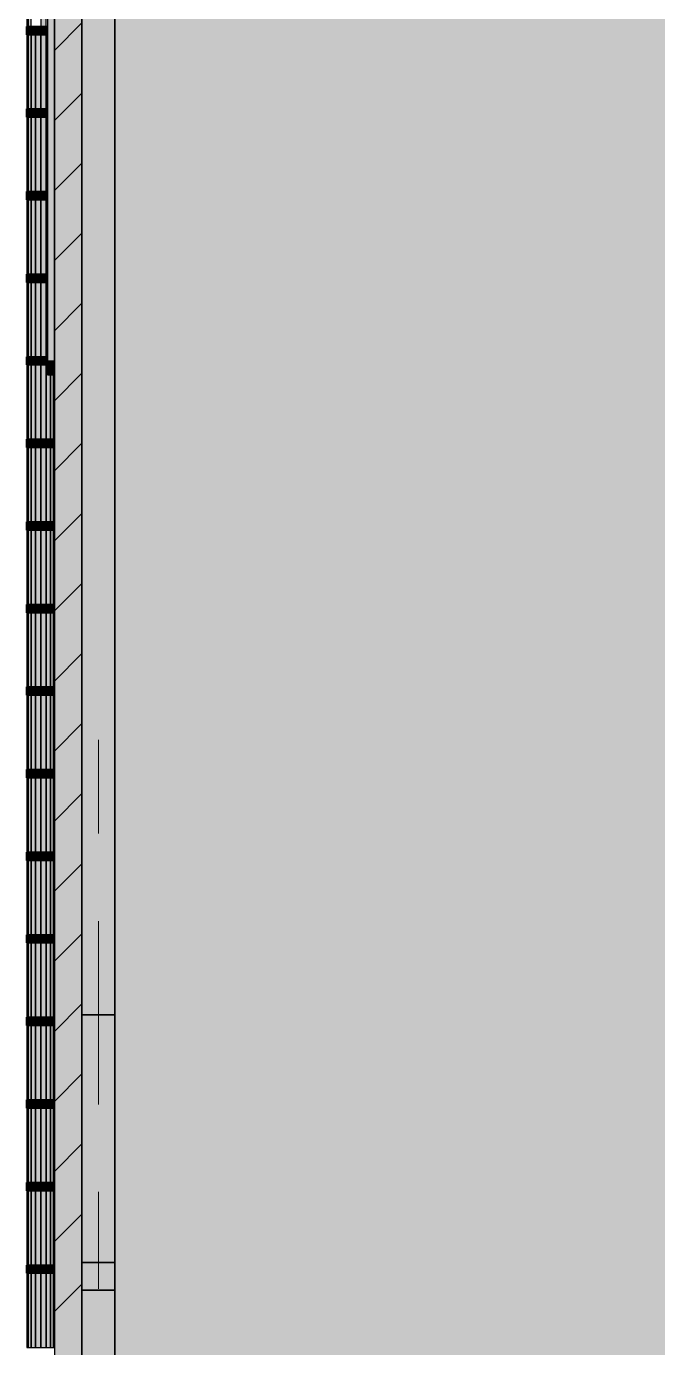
# Model space of a CAD drawing. Extents: x 0 to 424, y 0 to 297.
# Drawn here: x 119.86 to 142.8, y 155.6 to 203.6 of the extents above; entities that cross this region are included whole.
import ezdxf

# ---------------------------------------------------------------- set-up
doc = ezdxf.new("R2010")
doc.units = 0

msp = doc.modelspace()

# ---------------------------------------------------------------- hatches: boundary and pattern name
at = {"true_color": 0xffffff}
for points in [[(121.878, 216.683), (121.878, 207.69), (123.078, 207.69), (123.078, 127.689), (147.578, 127.689), (147.578, 207.69), (148.778, 207.69), (148.778, 205.69), (183.778, 205.69), (183.778, 207.69), (184.978, 207.69), (184.978, 127.689), (208.278, 127.689), (208.278, 157.689), (224.678, 157.689), (224.678, 233.347), (212.478, 235.941)], [(121.878, 127.69), (121.878, 216.683), (120.878, 216.47), (120.878, 127.69)], [(121.878, 207.69), (121.878, 167.69), (123.078, 167.69), (123.078, 207.69)], [(119.878, 203.604), (119.88, 203.604), (119.88, 206.165), (119.878, 206.165)], [(119.918, 203.604), (120.027, 203.604), (120.027, 206.165), (119.918, 206.165)], [(120.38, 203.604), (120.572, 203.604), (120.572, 206.165), (120.38, 206.165)], [(120.628, 191.44), (120.878, 191.44), (120.878, 204.94), (120.628, 204.94)], [(119.859, 203.604), (119.857, 203.604), (119.857, 203.304), (119.859, 203.304)], [(119.859, 203.304), (119.899, 203.304), (119.899, 203.604), (119.859, 203.604)], [(119.899, 203.304), (120.012, 203.304), (120.012, 203.604), (119.899, 203.604)], [(120.012, 203.304), (120.18, 203.304), (120.18, 203.604), (120.012, 203.604)], [(120.18, 203.304), (120.379, 203.304), (120.379, 203.604), (120.18, 203.604)], [(120.379, 203.304), (120.628, 203.304), (120.628, 203.604), (120.379, 203.604)], [(119.88, 203.304), (119.878, 203.304), (119.878, 200.604), (119.88, 200.604)], [(119.88, 200.604), (119.918, 200.604), (119.918, 203.304), (119.88, 203.304)], [(119.918, 203.304), (119.918, 200.604), (120.027, 200.604), (120.027, 203.304)], [(120.027, 203.304), (120.027, 200.604), (120.189, 200.604), (120.189, 203.304)], [(120.189, 203.304), (120.189, 200.604), (120.38, 200.604), (120.38, 203.304)], [(120.38, 203.304), (120.38, 200.604), (120.572, 200.604), (120.572, 203.304)], [(120.572, 200.604), (120.628, 200.604), (120.628, 203.304), (120.572, 203.304)], [(119.859, 200.604), (119.857, 200.604), (119.857, 200.304), (119.859, 200.304)], [(119.859, 200.304), (119.899, 200.304), (119.899, 200.604), (119.859, 200.604)], [(119.88, 200.304), (119.878, 200.304), (119.878, 197.604), (119.88, 197.604)], [(119.918, 200.304), (119.88, 200.304), (119.88, 197.604), (119.918, 197.604)], [(119.899, 200.304), (120.012, 200.304), (120.012, 200.604), (119.899, 200.604)], [(119.918, 197.604), (120.027, 197.604), (120.027, 200.304), (119.918, 200.304)], [(120.012, 200.304), (120.18, 200.304), (120.18, 200.604), (120.012, 200.604)], [(120.027, 197.604), (120.189, 197.604), (120.189, 200.304), (120.027, 200.304)], [(120.18, 200.304), (120.379, 200.304), (120.379, 200.604), (120.18, 200.604)], [(120.38, 200.304), (120.189, 200.304), (120.189, 197.604), (120.38, 197.604)], [(120.379, 200.304), (120.628, 200.304), (120.628, 200.604), (120.379, 200.604)], [(120.38, 197.604), (120.572, 197.604), (120.572, 200.304), (120.38, 200.304)], [(120.572, 200.304), (120.572, 197.604), (120.628, 197.604), (120.628, 200.304)], [(119.859, 197.604), (119.857, 197.604), (119.857, 197.304), (119.859, 197.304)], [(119.859, 197.304), (119.899, 197.304), (119.899, 197.604), (119.859, 197.604)], [(119.88, 197.304), (119.878, 197.304), (119.878, 194.604), (119.88, 194.604)], [(119.88, 194.604), (119.918, 194.604), (119.918, 197.304), (119.88, 197.304)], [(119.899, 197.304), (120.012, 197.304), (120.012, 197.604), (119.899, 197.604)], [(120.027, 197.304), (119.918, 197.304), (119.918, 194.604), (120.027, 194.604)], [(120.012, 197.304), (120.18, 197.304), (120.18, 197.604), (120.012, 197.604)], [(120.027, 197.304), (120.027, 194.604), (120.189, 194.604), (120.189, 197.304)], [(120.18, 197.304), (120.379, 197.304), (120.379, 197.604), (120.18, 197.604)], [(120.189, 197.304), (120.189, 194.604), (120.38, 194.604), (120.38, 197.304)], [(120.379, 197.304), (120.628, 197.304), (120.628, 197.604), (120.379, 197.604)], [(120.38, 197.304), (120.38, 194.604), (120.572, 194.604), (120.572, 197.304)], [(120.628, 197.304), (120.572, 197.304), (120.572, 194.604), (120.628, 194.604)], [(119.859, 194.604), (119.857, 194.604), (119.857, 194.304), (119.859, 194.304)], [(119.859, 194.304), (119.899, 194.304), (119.899, 194.604), (119.859, 194.604)], [(119.899, 194.304), (120.012, 194.304), (120.012, 194.604), (119.899, 194.604)], [(120.012, 194.304), (120.18, 194.304), (120.18, 194.604), (120.012, 194.604)], [(120.18, 194.304), (120.379, 194.304), (120.379, 194.604), (120.18, 194.604)], [(120.379, 194.304), (120.628, 194.304), (120.628, 194.604), (120.379, 194.604)], [(119.88, 194.304), (119.878, 194.304), (119.878, 191.604), (119.88, 191.604)], [(119.88, 191.604), (119.918, 191.604), (119.918, 194.304), (119.88, 194.304)], [(119.918, 191.604), (120.027, 191.604), (120.027, 194.304), (119.918, 194.304)], [(120.027, 191.604), (120.189, 191.604), (120.189, 194.304), (120.027, 194.304)], [(120.189, 191.604), (120.38, 191.604), (120.38, 194.304), (120.189, 194.304)], [(120.38, 191.604), (120.572, 191.604), (120.572, 194.304), (120.38, 194.304)], [(120.572, 191.604), (120.628, 191.604), (120.628, 194.304), (120.572, 194.304)], [(119.859, 191.604), (119.857, 191.604), (119.857, 191.304), (119.859, 191.304)], [(119.859, 191.304), (119.899, 191.304), (119.899, 191.604), (119.859, 191.604)], [(119.899, 191.304), (120.012, 191.304), (120.012, 191.604), (119.899, 191.604)], [(120.012, 191.304), (120.18, 191.304), (120.18, 191.604), (120.012, 191.604)], [(120.18, 191.304), (120.379, 191.304), (120.379, 191.604), (120.18, 191.604)], [(120.379, 191.604), (120.379, 191.304), (120.628, 191.304), (120.628, 191.44), (120.628, 191.604)], [(119.88, 191.304), (119.878, 191.304), (119.878, 188.604), (119.88, 188.604)], [(119.918, 191.304), (119.88, 191.304), (119.88, 188.604), (119.918, 188.604)], [(120.027, 191.304), (119.918, 191.304), (119.918, 188.604), (120.027, 188.604)], [(120.027, 188.604), (120.189, 188.604), (120.189, 191.304), (120.027, 191.304)], [(120.189, 188.604), (120.38, 188.604), (120.38, 191.304), (120.189, 191.304)], [(120.38, 191.304), (120.38, 188.604), (120.572, 188.604), (120.572, 191.304)], [(120.572, 188.604), (120.734, 188.604), (120.734, 190.94), (120.628, 190.94), (120.628, 191.304), (120.572, 191.304)], [(120.628, 190.94), (120.878, 190.94), (120.878, 191.44), (120.628, 191.44)], [(120.842, 190.94), (120.734, 190.94), (120.734, 188.604), (120.842, 188.604)], [(120.842, 188.604), (120.878, 188.604), (120.878, 190.94), (120.842, 190.94)], [(119.859, 188.604), (119.857, 188.604), (119.857, 188.304), (119.859, 188.304)], [(119.859, 188.304), (119.899, 188.304), (119.899, 188.604), (119.859, 188.604)], [(119.88, 188.304), (119.878, 188.304), (119.878, 185.604), (119.88, 185.604)], [(119.88, 188.304), (119.88, 185.604), (119.918, 185.604), (119.918, 188.304)], [(119.899, 188.304), (120.012, 188.304), (120.012, 188.604), (119.899, 188.604)], [(119.918, 185.604), (120.027, 185.604), (120.027, 188.304), (119.918, 188.304)], [(120.012, 188.304), (120.18, 188.304), (120.18, 188.604), (120.012, 188.604)], [(120.027, 185.604), (120.189, 185.604), (120.189, 188.304), (120.027, 188.304)], [(120.18, 188.304), (120.379, 188.304), (120.379, 188.604), (120.18, 188.604)], [(120.189, 188.304), (120.189, 185.604), (120.38, 185.604), (120.38, 188.304)], [(120.379, 188.304), (120.859, 188.304), (120.859, 188.604), (120.379, 188.604)], [(120.38, 188.304), (120.38, 185.604), (120.572, 185.604), (120.572, 188.304)], [(120.734, 188.304), (120.572, 188.304), (120.572, 185.604), (120.734, 185.604)], [(120.842, 188.304), (120.734, 188.304), (120.734, 185.604), (120.842, 185.604)], [(120.842, 185.604), (120.878, 185.604), (120.878, 188.304), (120.842, 188.304)], [(120.859, 188.304), (120.878, 188.304), (120.878, 188.604), (120.859, 188.604)], [(119.859, 185.604), (119.857, 185.604), (119.857, 185.304), (119.859, 185.304)], [(119.859, 185.304), (119.899, 185.304), (119.899, 185.604), (119.859, 185.604)], [(119.88, 185.304), (119.878, 185.304), (119.878, 182.604), (119.88, 182.604)], [(119.88, 182.604), (119.918, 182.604), (119.918, 185.304), (119.88, 185.304)], [(119.899, 185.304), (120.012, 185.304), (120.012, 185.604), (119.899, 185.604)], [(119.918, 182.604), (120.027, 182.604), (120.027, 185.304), (119.918, 185.304)], [(120.012, 185.304), (120.18, 185.304), (120.18, 185.604), (120.012, 185.604)], [(120.189, 185.304), (120.027, 185.304), (120.027, 182.604), (120.189, 182.604)], [(120.18, 185.304), (120.379, 185.304), (120.379, 185.604), (120.18, 185.604)], [(120.189, 182.604), (120.38, 182.604), (120.38, 185.304), (120.189, 185.304)], [(120.379, 185.304), (120.859, 185.304), (120.859, 185.604), (120.379, 185.604)], [(120.38, 182.604), (120.572, 182.604), (120.572, 185.304), (120.38, 185.304)], [(120.572, 185.304), (120.572, 182.604), (120.734, 182.604), (120.734, 185.304)], [(120.842, 185.304), (120.734, 185.304), (120.734, 182.604), (120.842, 182.604)], [(120.842, 182.604), (120.878, 182.604), (120.878, 185.304), (120.842, 185.304)], [(120.859, 185.304), (120.878, 185.304), (120.878, 185.604), (120.859, 185.604)], [(119.859, 182.604), (119.857, 182.604), (119.857, 182.304), (119.859, 182.304)], [(119.859, 182.304), (119.899, 182.304), (119.899, 182.604), (119.859, 182.604)], [(119.899, 182.304), (120.012, 182.304), (120.012, 182.604), (119.899, 182.604)], [(120.012, 182.304), (120.18, 182.304), (120.18, 182.604), (120.012, 182.604)], [(120.18, 182.304), (120.379, 182.304), (120.379, 182.604), (120.18, 182.604)], [(120.379, 182.304), (120.859, 182.304), (120.859, 182.604), (120.379, 182.604)], [(120.859, 182.304), (120.878, 182.304), (120.878, 182.604), (120.859, 182.604)], [(119.878, 182.304), (119.878, 179.604), (119.88, 179.604), (119.88, 182.304)], [(119.88, 182.304), (119.88, 179.604), (119.918, 179.604), (119.918, 182.304)], [(120.027, 182.304), (119.918, 182.304), (119.918, 179.604), (120.027, 179.604)], [(120.027, 182.304), (120.027, 179.604), (120.189, 179.604), (120.189, 182.304)], [(120.189, 179.604), (120.38, 179.604), (120.38, 182.304), (120.189, 182.304)], [(120.572, 182.304), (120.38, 182.304), (120.38, 179.604), (120.572, 179.604)], [(120.734, 182.304), (120.572, 182.304), (120.572, 179.604), (120.734, 179.604)], [(120.842, 182.304), (120.734, 182.304), (120.734, 179.604), (120.842, 179.604)], [(120.842, 182.304), (120.842, 179.604), (120.878, 179.604), (120.878, 182.304)], [(119.859, 179.604), (119.857, 179.604), (119.857, 179.304), (119.859, 179.304)], [(119.859, 179.304), (119.899, 179.304), (119.899, 179.604), (119.859, 179.604)], [(119.899, 179.304), (120.012, 179.304), (120.012, 179.604), (119.899, 179.604)], [(120.012, 179.304), (120.18, 179.304), (120.18, 179.604), (120.012, 179.604)], [(120.18, 179.304), (120.379, 179.304), (120.379, 179.604), (120.18, 179.604)], [(120.379, 179.304), (120.859, 179.304), (120.859, 179.604), (120.379, 179.604)], [(120.859, 179.304), (120.878, 179.304), (120.878, 179.604), (120.859, 179.604)], [(119.878, 176.604), (119.88, 176.604), (119.88, 179.304), (119.878, 179.304)], [(119.88, 176.604), (119.918, 176.604), (119.918, 179.304), (119.88, 179.304)], [(120.027, 179.304), (119.918, 179.304), (119.918, 176.604), (120.027, 176.604)], [(120.189, 179.304), (120.027, 179.304), (120.027, 176.604), (120.189, 176.604)], [(120.38, 179.304), (120.189, 179.304), (120.189, 176.604), (120.38, 176.604)], [(120.38, 179.304), (120.38, 176.604), (120.572, 176.604), (120.572, 179.304)], [(120.572, 179.304), (120.572, 176.604), (120.734, 176.604), (120.734, 179.304)], [(120.734, 179.304), (120.734, 176.604), (120.842, 176.604), (120.842, 179.304)], [(120.878, 179.304), (120.842, 179.304), (120.842, 176.604), (120.878, 176.604)], [(119.859, 176.604), (119.857, 176.604), (119.857, 176.304), (119.859, 176.304)], [(119.859, 176.304), (119.899, 176.304), (119.899, 176.604), (119.859, 176.604)], [(119.88, 176.304), (119.878, 176.304), (119.878, 173.604), (119.88, 173.604)], [(119.918, 176.304), (119.88, 176.304), (119.88, 173.604), (119.918, 173.604)], [(119.899, 176.304), (120.012, 176.304), (120.012, 176.604), (119.899, 176.604)], [(119.918, 173.604), (120.027, 173.604), (120.027, 176.304), (119.918, 176.304)], [(120.012, 176.304), (120.18, 176.304), (120.18, 176.604), (120.012, 176.604)], [(120.027, 176.304), (120.027, 173.604), (120.189, 173.604), (120.189, 176.304)], [(120.18, 176.304), (120.379, 176.304), (120.379, 176.604), (120.18, 176.604)], [(120.189, 173.604), (120.38, 173.604), (120.38, 176.304), (120.189, 176.304)], [(120.379, 176.304), (120.859, 176.304), (120.859, 176.604), (120.379, 176.604)], [(120.38, 176.304), (120.38, 173.604), (120.572, 173.604), (120.572, 176.304)], [(120.734, 176.304), (120.572, 176.304), (120.572, 173.604), (120.734, 173.604)], [(120.734, 173.604), (120.842, 173.604), (120.842, 176.304), (120.734, 176.304)], [(120.878, 176.304), (120.842, 176.304), (120.842, 173.604), (120.878, 173.604)], [(120.859, 176.304), (120.878, 176.304), (120.878, 176.604), (120.859, 176.604)], [(119.859, 173.604), (119.857, 173.604), (119.857, 173.304), (119.859, 173.304)], [(119.859, 173.304), (119.899, 173.304), (119.899, 173.604), (119.859, 173.604)], [(119.88, 173.304), (119.878, 173.304), (119.878, 170.604), (119.88, 170.604)], [(119.88, 173.304), (119.88, 170.604), (119.918, 170.604), (119.918, 173.304)], [(119.899, 173.304), (120.012, 173.304), (120.012, 173.604), (119.899, 173.604)], [(120.027, 173.304), (119.918, 173.304), (119.918, 170.604), (120.027, 170.604)], [(120.012, 173.304), (120.18, 173.304), (120.18, 173.604), (120.012, 173.604)], [(120.027, 170.604), (120.189, 170.604), (120.189, 173.304), (120.027, 173.304)], [(120.18, 173.304), (120.379, 173.304), (120.379, 173.604), (120.18, 173.604)], [(120.38, 173.304), (120.189, 173.304), (120.189, 170.604), (120.38, 170.604)], [(120.379, 173.304), (120.859, 173.304), (120.859, 173.604), (120.379, 173.604)], [(120.38, 170.604), (120.572, 170.604), (120.572, 173.304), (120.38, 173.304)], [(120.734, 173.304), (120.572, 173.304), (120.572, 170.604), (120.734, 170.604)], [(120.842, 173.304), (120.734, 173.304), (120.734, 170.604), (120.842, 170.604)], [(120.842, 173.304), (120.842, 170.604), (120.878, 170.604), (120.878, 173.304)], [(120.859, 173.304), (120.878, 173.304), (120.878, 173.604), (120.859, 173.604)], [(119.859, 170.604), (119.857, 170.604), (119.857, 170.304), (119.859, 170.304)], [(119.859, 170.304), (119.899, 170.304), (119.899, 170.604), (119.859, 170.604)], [(119.899, 170.304), (120.012, 170.304), (120.012, 170.604), (119.899, 170.604)], [(120.012, 170.304), (120.18, 170.304), (120.18, 170.604), (120.012, 170.604)], [(120.18, 170.304), (120.379, 170.304), (120.379, 170.604), (120.18, 170.604)], [(120.379, 170.304), (120.859, 170.304), (120.859, 170.604), (120.379, 170.604)], [(120.859, 170.304), (120.878, 170.304), (120.878, 170.604), (120.859, 170.604)], [(119.878, 167.604), (119.88, 167.604), (119.88, 170.304), (119.878, 170.304)], [(119.918, 170.304), (119.88, 170.304), (119.88, 167.604), (119.918, 167.604)], [(120.027, 170.304), (119.918, 170.304), (119.918, 167.604), (120.027, 167.604)], [(120.027, 170.304), (120.027, 167.604), (120.189, 167.604), (120.189, 170.304)], [(120.38, 170.304), (120.189, 170.304), (120.189, 167.604), (120.38, 167.604)], [(120.38, 170.304), (120.38, 167.604), (120.572, 167.604), (120.572, 170.304)], [(120.572, 170.304), (120.572, 167.604), (120.734, 167.604), (120.734, 170.304)], [(120.842, 170.304), (120.734, 170.304), (120.734, 167.604), (120.842, 167.604)], [(120.878, 170.304), (120.842, 170.304), (120.842, 167.604), (120.878, 167.604)], [(119.859, 167.604), (119.857, 167.604), (119.857, 167.304), (119.859, 167.304)], [(119.859, 167.304), (119.899, 167.304), (119.899, 167.604), (119.859, 167.604)], [(119.899, 167.304), (120.012, 167.304), (120.012, 167.604), (119.899, 167.604)], [(120.012, 167.304), (120.18, 167.304), (120.18, 167.604), (120.012, 167.604)], [(120.18, 167.304), (120.379, 167.304), (120.379, 167.604), (120.18, 167.604)], [(120.379, 167.304), (120.859, 167.304), (120.859, 167.604), (120.379, 167.604)], [(120.859, 167.304), (120.878, 167.304), (120.878, 167.604), (120.859, 167.604)], [(121.878, 158.69), (123.078, 158.69), (123.078, 167.69), (121.878, 167.69)], [(119.878, 167.304), (119.878, 164.604), (119.88, 164.604), (119.88, 167.304)], [(119.918, 167.304), (119.88, 167.304), (119.88, 164.604), (119.918, 164.604)], [(119.918, 167.304), (119.918, 164.604), (120.027, 164.604), (120.027, 167.304)], [(120.189, 167.304), (120.027, 167.304), (120.027, 164.604), (120.189, 164.604)], [(120.38, 167.304), (120.189, 167.304), (120.189, 164.604), (120.38, 164.604)], [(120.38, 167.304), (120.38, 164.604), (120.572, 164.604), (120.572, 167.304)], [(120.572, 164.604), (120.734, 164.604), (120.734, 167.304), (120.572, 167.304)], [(120.842, 167.304), (120.734, 167.304), (120.734, 164.604), (120.842, 164.604)], [(120.878, 167.304), (120.842, 167.304), (120.842, 164.604), (120.878, 164.604)], [(119.859, 164.604), (119.857, 164.604), (119.857, 164.304), (119.859, 164.304)], [(119.859, 164.304), (119.899, 164.304), (119.899, 164.604), (119.859, 164.604)], [(119.88, 164.304), (119.878, 164.304), (119.878, 161.604), (119.88, 161.604)], [(119.918, 164.304), (119.88, 164.304), (119.88, 161.604), (119.918, 161.604)], [(119.899, 164.304), (120.012, 164.304), (120.012, 164.604), (119.899, 164.604)], [(119.918, 161.604), (120.027, 161.604), (120.027, 164.304), (119.918, 164.304)], [(120.012, 164.304), (120.18, 164.304), (120.18, 164.604), (120.012, 164.604)], [(120.027, 161.604), (120.189, 161.604), (120.189, 164.304), (120.027, 164.304)], [(120.18, 164.304), (120.379, 164.304), (120.379, 164.604), (120.18, 164.604)], [(120.189, 161.604), (120.38, 161.604), (120.38, 164.304), (120.189, 164.304)], [(120.379, 164.304), (120.859, 164.304), (120.859, 164.604), (120.379, 164.604)], [(120.38, 161.604), (120.572, 161.604), (120.572, 164.304), (120.38, 164.304)], [(120.572, 161.604), (120.734, 161.604), (120.734, 164.304), (120.572, 164.304)], [(120.734, 164.304), (120.734, 161.604), (120.842, 161.604), (120.842, 164.304)], [(120.878, 164.304), (120.842, 164.304), (120.842, 161.604), (120.878, 161.604)], [(120.859, 164.304), (120.878, 164.304), (120.878, 164.604), (120.859, 164.604)], [(119.859, 161.604), (119.857, 161.604), (119.857, 161.304), (119.859, 161.304)], [(119.859, 161.304), (119.899, 161.304), (119.899, 161.604), (119.859, 161.604)], [(119.88, 161.304), (119.878, 161.304), (119.878, 158.604), (119.88, 158.604)], [(119.88, 158.604), (119.918, 158.604), (119.918, 161.304), (119.88, 161.304)], [(119.899, 161.304), (120.012, 161.304), (120.012, 161.604), (119.899, 161.604)], [(119.918, 158.604), (120.027, 158.604), (120.027, 161.304), (119.918, 161.304)], [(120.012, 161.304), (120.18, 161.304), (120.18, 161.604), (120.012, 161.604)], [(120.027, 158.604), (120.189, 158.604), (120.189, 161.304), (120.027, 161.304)], [(120.18, 161.304), (120.379, 161.304), (120.379, 161.604), (120.18, 161.604)], [(120.38, 161.304), (120.189, 161.304), (120.189, 158.604), (120.38, 158.604)], [(120.379, 161.304), (120.859, 161.304), (120.859, 161.604), (120.379, 161.604)], [(120.38, 158.604), (120.572, 158.604), (120.572, 161.304), (120.38, 161.304)], [(120.572, 158.604), (120.734, 158.604), (120.734, 161.304), (120.572, 161.304)], [(120.734, 161.304), (120.734, 158.604), (120.842, 158.604), (120.842, 161.304)], [(120.878, 161.304), (120.842, 161.304), (120.842, 158.604), (120.878, 158.604)], [(120.859, 161.304), (120.878, 161.304), (120.878, 161.604), (120.859, 161.604)], [(119.859, 158.604), (119.857, 158.604), (119.857, 158.304), (119.859, 158.304)], [(119.859, 158.304), (119.899, 158.304), (119.899, 158.604), (119.859, 158.604)], [(119.899, 158.304), (120.012, 158.304), (120.012, 158.604), (119.899, 158.604)], [(120.012, 158.304), (120.18, 158.304), (120.18, 158.604), (120.012, 158.604)], [(120.18, 158.304), (120.379, 158.304), (120.379, 158.604), (120.18, 158.604)], [(120.379, 158.304), (120.859, 158.304), (120.859, 158.604), (120.379, 158.604)], [(120.859, 158.304), (120.878, 158.304), (120.878, 158.604), (120.859, 158.604)], [(123.078, 158.69), (121.878, 158.69), (121.878, 157.69), (123.078, 157.69)], [(119.88, 158.304), (119.878, 158.304), (119.878, 155.604), (119.88, 155.604)], [(119.88, 158.304), (119.88, 155.604), (119.918, 155.604), (119.918, 158.304)], [(120.027, 158.304), (119.918, 158.304), (119.918, 155.604), (120.027, 155.604)], [(120.189, 158.304), (120.027, 158.304), (120.027, 155.604), (120.189, 155.604)], [(120.38, 158.304), (120.189, 158.304), (120.189, 155.604), (120.38, 155.604)], [(120.38, 158.304), (120.38, 155.604), (120.572, 155.604), (120.572, 158.304)], [(120.734, 158.304), (120.572, 158.304), (120.572, 155.604), (120.734, 155.604)], [(120.734, 155.604), (120.842, 155.604), (120.842, 158.304), (120.734, 158.304)], [(120.842, 158.304), (120.842, 155.604), (120.878, 155.604), (120.878, 158.304)], [(123.078, 127.69), (123.078, 157.69), (121.878, 157.69), (121.878, 127.69)]]:
    msp.add_hatch(color=0, dxfattribs=at).paths.add_polyline_path(points)

# ---------------------------------------------------------------- linework, layer by layer
at = {"color": 7, "lineweight": 15}
for p, q in [((120.878, 216.47), (120.878, 127.69)), ((121.878, 207.69), (121.878, 127.69)), ((120.628, 191.44), (120.628, 204.94)), ((119.857, 203.604), (119.859, 203.604)), ((119.857, 203.304), (119.857, 203.604)), ((119.859, 203.604), (119.899, 203.604)), ((119.859, 203.304), (119.859, 203.604)), ((119.899, 203.604), (120.012, 203.604)), ((120.012, 203.604), (120.18, 203.604)), ((120.18, 203.604), (120.379, 203.604)), ((120.379, 203.604), (120.628, 203.604)), ((119.857, 203.304), (119.859, 203.304)), ((119.859, 203.304), (119.899, 203.304)), ((119.878, 203.304), (119.878, 200.604)), ((119.88, 203.304), (119.88, 200.604)), ((119.899, 203.304), (120.012, 203.304)), ((120.012, 203.304), (120.18, 203.304)), ((120.18, 203.304), (120.379, 203.304)), ((120.379, 203.304), (120.628, 203.304)), ((119.857, 200.604), (119.859, 200.604)), ((119.857, 200.304), (119.857, 200.604)), ((119.857, 200.304), (119.859, 200.304)), ((119.859, 200.604), (119.899, 200.604)), ((119.859, 200.304), (119.859, 200.604)), ((119.859, 200.304), (119.899, 200.304)), ((119.878, 200.304), (119.878, 197.604)), ((119.88, 200.304), (119.88, 197.604)), ((119.899, 200.604), (120.012, 200.604)), ((119.899, 200.304), (120.012, 200.304)), ((120.012, 200.604), (120.18, 200.604)), ((120.012, 200.304), (120.18, 200.304)), ((120.18, 200.604), (120.379, 200.604)), ((120.18, 200.304), (120.379, 200.304)), ((120.379, 200.604), (120.628, 200.604)), ((120.379, 200.304), (120.628, 200.304)), ((119.857, 197.604), (119.859, 197.604)), ((119.857, 197.304), (119.857, 197.604)), ((119.857, 197.304), (119.859, 197.304)), ((119.859, 197.604), (119.899, 197.604)), ((119.859, 197.304), (119.859, 197.604)), ((119.859, 197.304), (119.899, 197.304)), ((119.878, 197.304), (119.878, 194.604)), ((119.88, 197.304), (119.88, 194.604)), ((119.899, 197.604), (120.012, 197.604)), ((119.899, 197.304), (120.012, 197.304)), ((120.012, 197.604), (120.18, 197.604)), ((120.012, 197.304), (120.18, 197.304)), ((120.18, 197.604), (120.379, 197.604)), ((120.18, 197.304), (120.379, 197.304)), ((120.379, 197.604), (120.628, 197.604)), ((120.379, 197.304), (120.628, 197.304)), ((119.857, 194.604), (119.859, 194.604)), ((119.857, 194.304), (119.857, 194.604)), ((119.859, 194.604), (119.899, 194.604)), ((119.859, 194.304), (119.859, 194.604)), ((119.899, 194.604), (120.012, 194.604)), ((120.012, 194.604), (120.18, 194.604)), ((120.18, 194.604), (120.379, 194.604)), ((120.379, 194.604), (120.628, 194.604)), ((119.857, 194.304), (119.859, 194.304)), ((119.859, 194.304), (119.899, 194.304)), ((119.878, 194.304), (119.878, 191.604)), ((119.88, 194.304), (119.88, 191.604)), ((119.899, 194.304), (120.012, 194.304)), ((120.012, 194.304), (120.18, 194.304)), ((120.18, 194.304), (120.379, 194.304)), ((120.379, 194.304), (120.628, 194.304)), ((119.857, 191.604), (119.859, 191.604)), ((119.857, 191.304), (119.857, 191.604)), ((119.859, 191.604), (119.899, 191.604)), ((119.859, 191.304), (119.859, 191.604)), ((119.899, 191.604), (120.012, 191.604)), ((120.012, 191.604), (120.18, 191.604)), ((120.18, 191.604), (120.379, 191.604)), ((120.379, 191.604), (120.628, 191.604)), ((119.857, 191.304), (119.859, 191.304)), ((119.859, 191.304), (119.899, 191.304)), ((119.878, 191.304), (119.878, 188.604)), ((119.88, 191.304), (119.88, 188.604)), ((119.899, 191.304), (120.012, 191.304)), ((120.012, 191.304), (120.18, 191.304)), ((120.18, 191.304), (120.379, 191.304)), ((120.379, 191.304), (120.628, 191.304)), ((120.628, 190.94), (120.628, 191.44)), ((120.878, 190.94), (120.628, 190.94)), ((119.857, 188.604), (119.859, 188.604)), ((119.857, 188.304), (119.857, 188.604)), ((119.857, 188.304), (119.859, 188.304)), ((119.859, 188.604), (119.899, 188.604)), ((119.859, 188.304), (119.859, 188.604)), ((119.859, 188.304), (119.899, 188.304)), ((119.878, 188.304), (119.878, 185.604)), ((119.88, 188.304), (119.88, 185.604)), ((119.899, 188.604), (120.012, 188.604)), ((119.899, 188.304), (120.012, 188.304)), ((120.012, 188.604), (120.18, 188.604)), ((120.012, 188.304), (120.18, 188.304)), ((120.18, 188.604), (120.379, 188.604)), ((120.18, 188.304), (120.379, 188.304)), ((120.379, 188.604), (120.859, 188.604)), ((120.379, 188.304), (120.859, 188.304)), ((120.859, 188.604), (120.878, 188.604)), ((120.859, 188.304), (120.859, 188.604)), ((120.859, 188.304), (120.878, 188.304)), ((119.857, 185.604), (119.859, 185.604)), ((119.857, 185.304), (119.857, 185.604)), ((119.857, 185.304), (119.859, 185.304)), ((119.859, 185.604), (119.899, 185.604)), ((119.859, 185.304), (119.859, 185.604)), ((119.859, 185.304), (119.899, 185.304)), ((119.878, 185.304), (119.878, 182.604)), ((119.88, 185.304), (119.88, 182.604)), ((119.899, 185.604), (120.012, 185.604)), ((119.899, 185.304), (120.012, 185.304)), ((120.012, 185.604), (120.18, 185.604)), ((120.012, 185.304), (120.18, 185.304)), ((120.18, 185.604), (120.379, 185.604)), ((120.18, 185.304), (120.379, 185.304)), ((120.379, 185.604), (120.859, 185.604)), ((120.379, 185.304), (120.859, 185.304)), ((120.859, 185.604), (120.878, 185.604)), ((120.859, 185.304), (120.859, 185.604)), ((120.859, 185.304), (120.878, 185.304)), ((119.857, 182.604), (119.859, 182.604)), ((119.857, 182.304), (119.857, 182.604)), ((119.859, 182.604), (119.899, 182.604)), ((119.859, 182.304), (119.859, 182.604)), ((119.899, 182.604), (120.012, 182.604)), ((120.012, 182.604), (120.18, 182.604)), ((120.18, 182.604), (120.379, 182.604)), ((120.379, 182.604), (120.859, 182.604)), ((120.859, 182.604), (120.878, 182.604)), ((120.859, 182.304), (120.859, 182.604)), ((119.857, 182.304), (119.859, 182.304)), ((119.859, 182.304), (119.899, 182.304)), ((119.878, 182.304), (119.878, 179.604)), ((119.88, 182.304), (119.88, 179.604)), ((119.899, 182.304), (120.012, 182.304)), ((120.012, 182.304), (120.18, 182.304)), ((120.18, 182.304), (120.379, 182.304)), ((120.379, 182.304), (120.859, 182.304)), ((120.859, 182.304), (120.878, 182.304)), ((119.857, 179.604), (119.859, 179.604)), ((119.857, 179.304), (119.857, 179.604)), ((119.859, 179.604), (119.899, 179.604)), ((119.859, 179.304), (119.859, 179.604)), ((119.899, 179.604), (120.012, 179.604)), ((120.012, 179.604), (120.18, 179.604)), ((120.18, 179.604), (120.379, 179.604)), ((120.379, 179.604), (120.859, 179.604)), ((120.859, 179.604), (120.878, 179.604)), ((120.859, 179.304), (120.859, 179.604)), ((119.857, 179.304), (119.859, 179.304)), ((119.859, 179.304), (119.899, 179.304)), ((119.878, 179.304), (119.878, 176.604)), ((119.88, 179.304), (119.88, 176.604)), ((119.899, 179.304), (120.012, 179.304)), ((120.012, 179.304), (120.18, 179.304)), ((120.18, 179.304), (120.379, 179.304)), ((120.379, 179.304), (120.859, 179.304)), ((120.859, 179.304), (120.878, 179.304)), ((122.478, 174.277), (122.478, 177.69)), ((119.857, 176.604), (119.859, 176.604)), ((119.857, 176.304), (119.857, 176.604)), ((119.857, 176.304), (119.859, 176.304)), ((119.859, 176.604), (119.899, 176.604)), ((119.859, 176.304), (119.859, 176.604)), ((119.859, 176.304), (119.899, 176.304)), ((119.878, 176.304), (119.878, 173.604)), ((119.88, 176.304), (119.88, 173.604)), ((119.899, 176.604), (120.012, 176.604)), ((119.899, 176.304), (120.012, 176.304)), ((120.012, 176.604), (120.18, 176.604)), ((120.012, 176.304), (120.18, 176.304)), ((120.18, 176.604), (120.379, 176.604)), ((120.18, 176.304), (120.379, 176.304)), ((120.379, 176.604), (120.859, 176.604)), ((120.379, 176.304), (120.859, 176.304)), ((120.859, 176.604), (120.878, 176.604)), ((120.859, 176.304), (120.859, 176.604)), ((120.859, 176.304), (120.878, 176.304)), ((119.857, 173.604), (119.859, 173.604)), ((119.857, 173.304), (119.857, 173.604)), ((119.857, 173.304), (119.859, 173.304)), ((119.859, 173.604), (119.899, 173.604)), ((119.859, 173.304), (119.859, 173.604)), ((119.859, 173.304), (119.899, 173.304)), ((119.878, 173.304), (119.878, 170.604)), ((119.88, 173.304), (119.88, 170.604)), ((119.899, 173.604), (120.012, 173.604)), ((119.899, 173.304), (120.012, 173.304)), ((120.012, 173.604), (120.18, 173.604)), ((120.012, 173.304), (120.18, 173.304)), ((120.18, 173.604), (120.379, 173.604)), ((120.18, 173.304), (120.379, 173.304)), ((120.379, 173.604), (120.859, 173.604)), ((120.379, 173.304), (120.859, 173.304)), ((120.859, 173.604), (120.878, 173.604)), ((120.859, 173.304), (120.859, 173.604)), ((120.859, 173.304), (120.878, 173.304)), ((122.478, 167.69), (122.478, 171.102)), ((119.857, 170.604), (119.859, 170.604)), ((119.857, 170.304), (119.857, 170.604)), ((119.859, 170.604), (119.899, 170.604)), ((119.859, 170.304), (119.859, 170.604)), ((119.899, 170.604), (120.012, 170.604)), ((120.012, 170.604), (120.18, 170.604)), ((120.18, 170.604), (120.379, 170.604)), ((120.379, 170.604), (120.859, 170.604)), ((120.859, 170.604), (120.878, 170.604)), ((120.859, 170.304), (120.859, 170.604)), ((119.857, 170.304), (119.859, 170.304)), ((119.859, 170.304), (119.899, 170.304)), ((119.878, 170.304), (119.878, 167.604)), ((119.88, 170.304), (119.88, 167.604)), ((119.899, 170.304), (120.012, 170.304)), ((120.012, 170.304), (120.18, 170.304)), ((120.18, 170.304), (120.379, 170.304)), ((120.379, 170.304), (120.859, 170.304)), ((120.859, 170.304), (120.878, 170.304)), ((119.857, 167.604), (119.859, 167.604)), ((119.857, 167.304), (119.857, 167.604)), ((119.859, 167.604), (119.899, 167.604)), ((119.859, 167.304), (119.859, 167.604)), ((119.899, 167.604), (120.012, 167.604)), ((120.012, 167.604), (120.18, 167.604)), ((120.18, 167.604), (120.379, 167.604)), ((120.379, 167.604), (120.859, 167.604)), ((120.859, 167.604), (120.878, 167.604)), ((120.859, 167.304), (120.859, 167.604)), ((122.478, 167.69), (122.478, 164.44)), ((119.857, 167.304), (119.859, 167.304)), ((119.859, 167.304), (119.899, 167.304)), ((119.878, 167.304), (119.878, 164.604)), ((119.88, 167.304), (119.88, 164.604)), ((119.899, 167.304), (120.012, 167.304)), ((120.012, 167.304), (120.18, 167.304)), ((120.18, 167.304), (120.379, 167.304)), ((120.379, 167.304), (120.859, 167.304)), ((120.859, 167.304), (120.878, 167.304)), ((119.857, 164.604), (119.859, 164.604)), ((119.857, 164.304), (119.857, 164.604)), ((119.857, 164.304), (119.859, 164.304)), ((119.859, 164.604), (119.899, 164.604)), ((119.859, 164.304), (119.859, 164.604)), ((119.859, 164.304), (119.899, 164.304)), ((119.878, 164.304), (119.878, 161.604)), ((119.88, 164.304), (119.88, 161.604)), ((119.899, 164.604), (120.012, 164.604)), ((119.899, 164.304), (120.012, 164.304)), ((120.012, 164.604), (120.18, 164.604)), ((120.012, 164.304), (120.18, 164.304)), ((120.18, 164.604), (120.379, 164.604)), ((120.18, 164.304), (120.379, 164.304)), ((120.379, 164.604), (120.859, 164.604)), ((120.379, 164.304), (120.859, 164.304)), ((120.859, 164.604), (120.878, 164.604)), ((120.859, 164.304), (120.859, 164.604)), ((120.859, 164.304), (120.878, 164.304)), ((119.857, 161.604), (119.859, 161.604)), ((119.857, 161.304), (119.857, 161.604)), ((119.857, 161.304), (119.859, 161.304)), ((119.859, 161.604), (119.899, 161.604)), ((119.859, 161.304), (119.859, 161.604)), ((119.859, 161.304), (119.899, 161.304)), ((119.878, 161.304), (119.878, 158.604)), ((119.88, 161.304), (119.88, 158.604)), ((119.899, 161.604), (120.012, 161.604)), ((119.899, 161.304), (120.012, 161.304)), ((120.012, 161.604), (120.18, 161.604)), ((120.012, 161.304), (120.18, 161.304)), ((120.18, 161.604), (120.379, 161.604)), ((120.18, 161.304), (120.379, 161.304)), ((120.379, 161.604), (120.859, 161.604)), ((120.379, 161.304), (120.859, 161.304)), ((120.859, 161.604), (120.878, 161.604)), ((120.859, 161.304), (120.859, 161.604)), ((120.859, 161.304), (120.878, 161.304)), ((122.478, 161.265), (122.478, 157.737)), ((119.857, 158.604), (119.859, 158.604)), ((119.857, 158.304), (119.857, 158.604)), ((119.859, 158.604), (119.899, 158.604)), ((119.859, 158.304), (119.859, 158.604)), ((119.899, 158.604), (120.012, 158.604)), ((120.012, 158.604), (120.18, 158.604)), ((120.18, 158.604), (120.379, 158.604)), ((120.379, 158.604), (120.859, 158.604)), ((120.859, 158.604), (120.878, 158.604)), ((120.859, 158.304), (120.859, 158.604)), ((119.857, 158.304), (119.859, 158.304)), ((119.859, 158.304), (119.899, 158.304)), ((119.878, 158.304), (119.878, 155.604)), ((119.88, 158.304), (119.88, 155.604)), ((119.899, 158.304), (120.012, 158.304)), ((120.012, 158.304), (120.18, 158.304)), ((120.18, 158.304), (120.379, 158.304)), ((120.379, 158.304), (120.859, 158.304)), ((120.859, 158.304), (120.878, 158.304))]:
    msp.add_line(p, q, dxfattribs=at)
at = {"color": 0, "lineweight": 15, "true_color": 0x020fa8}
for p, q in [((123.078, 167.69), (123.078, 207.69)), ((123.078, 127.69), (123.078, 207.69)), ((121.878, 167.69), (123.078, 167.69)), ((123.078, 158.69), (123.078, 167.69)), ((121.878, 158.69), (123.078, 158.69)), ((123.078, 158.69), (123.078, 157.69)), ((123.078, 157.69), (121.878, 157.69)), ((123.078, 127.69), (123.078, 157.69))]:
    msp.add_line(p, q, dxfattribs=at)
at = {"color": 0, "lineweight": 5, "true_color": 0x53b368}
for p, q in [((120.878, 202.73), (121.878, 203.73)), ((120.878, 200.185), (121.878, 201.185)), ((120.878, 197.639), (121.878, 198.639)), ((120.878, 195.094), (121.878, 196.094)), ((120.878, 192.548), (121.878, 193.548)), ((120.878, 190.002), (121.878, 191.002)), ((120.878, 187.457), (121.878, 188.457)), ((120.878, 184.911), (121.878, 185.911)), ((120.878, 182.366), (121.878, 183.366)), ((120.878, 179.82), (121.878, 180.82)), ((120.878, 177.274), (121.878, 178.274)), ((120.878, 174.729), (121.878, 175.729)), ((120.878, 172.183), (121.878, 173.183)), ((120.878, 169.638), (121.878, 170.638)), ((120.878, 167.092), (121.878, 168.092)), ((120.878, 164.547), (121.878, 165.547)), ((120.878, 162.001), (121.878, 163.001)), ((120.878, 159.455), (121.878, 160.455)), ((120.878, 156.91), (121.878, 157.91))]:
    msp.add_line(p, q, dxfattribs=at)
at = {"color": 0, "true_color": 0xffffff}
for points in [[(121.878, 216.683), (121.878, 207.69), (123.078, 207.69), (123.078, 127.689), (147.578, 127.689), (147.578, 207.69), (148.778, 207.69), (148.778, 205.69), (183.778, 205.69), (183.778, 207.69), (184.978, 207.69), (184.978, 127.689), (208.278, 127.689), (208.278, 157.689), (224.678, 157.689), (224.678, 233.347), (212.478, 235.941)], [(121.878, 127.69), (121.878, 216.683), (120.878, 216.47), (120.878, 127.69)], [(121.878, 207.69), (121.878, 167.69), (123.078, 167.69), (123.078, 207.69)], [(123.078, 207.69), (123.078, 158.69), (123.078, 157.69), (123.078, 127.69), (123.078, 127.69), (123.078, 207.69)], [(119.878, 203.604), (119.88, 203.604), (119.88, 206.165), (119.878, 206.165)], [(119.918, 203.604), (120.027, 203.604), (120.027, 206.165), (119.918, 206.165)], [(120.38, 203.604), (120.572, 203.604), (120.572, 206.165), (120.38, 206.165)], [(120.628, 191.44), (120.878, 191.44), (120.878, 204.94), (120.628, 204.94)], [(119.859, 203.604), (119.857, 203.604), (119.857, 203.304), (119.859, 203.304)], [(119.859, 203.304), (119.899, 203.304), (119.899, 203.604), (119.859, 203.604)], [(119.899, 203.304), (120.012, 203.304), (120.012, 203.604), (119.899, 203.604)], [(120.012, 203.304), (120.18, 203.304), (120.18, 203.604), (120.012, 203.604)], [(120.18, 203.304), (120.379, 203.304), (120.379, 203.604), (120.18, 203.604)], [(120.379, 203.304), (120.628, 203.304), (120.628, 203.604), (120.379, 203.604)], [(119.88, 203.304), (119.878, 203.304), (119.878, 200.604), (119.88, 200.604)], [(119.88, 200.604), (119.918, 200.604), (119.918, 203.304), (119.88, 203.304)], [(119.918, 203.304), (119.918, 200.604), (120.027, 200.604), (120.027, 203.304)], [(120.027, 203.304), (120.027, 200.604), (120.189, 200.604), (120.189, 203.304)], [(120.189, 203.304), (120.189, 200.604), (120.38, 200.604), (120.38, 203.304)], [(120.38, 203.304), (120.38, 200.604), (120.572, 200.604), (120.572, 203.304)], [(120.572, 200.604), (120.628, 200.604), (120.628, 203.304), (120.572, 203.304)], [(119.859, 200.604), (119.857, 200.604), (119.857, 200.304), (119.859, 200.304)], [(119.859, 200.304), (119.899, 200.304), (119.899, 200.604), (119.859, 200.604)], [(119.88, 200.304), (119.878, 200.304), (119.878, 197.604), (119.88, 197.604)], [(119.918, 200.304), (119.88, 200.304), (119.88, 197.604), (119.918, 197.604)], [(119.899, 200.304), (120.012, 200.304), (120.012, 200.604), (119.899, 200.604)], [(119.918, 197.604), (120.027, 197.604), (120.027, 200.304), (119.918, 200.304)], [(120.012, 200.304), (120.18, 200.304), (120.18, 200.604), (120.012, 200.604)], [(120.027, 197.604), (120.189, 197.604), (120.189, 200.304), (120.027, 200.304)], [(120.18, 200.304), (120.379, 200.304), (120.379, 200.604), (120.18, 200.604)], [(120.38, 200.304), (120.189, 200.304), (120.189, 197.604), (120.38, 197.604)], [(120.379, 200.304), (120.628, 200.304), (120.628, 200.604), (120.379, 200.604)], [(120.38, 197.604), (120.572, 197.604), (120.572, 200.304), (120.38, 200.304)], [(120.572, 200.304), (120.572, 197.604), (120.628, 197.604), (120.628, 200.304)], [(119.859, 197.604), (119.857, 197.604), (119.857, 197.304), (119.859, 197.304)], [(119.859, 197.304), (119.899, 197.304), (119.899, 197.604), (119.859, 197.604)], [(119.88, 197.304), (119.878, 197.304), (119.878, 194.604), (119.88, 194.604)], [(119.88, 194.604), (119.918, 194.604), (119.918, 197.304), (119.88, 197.304)], [(119.899, 197.304), (120.012, 197.304), (120.012, 197.604), (119.899, 197.604)], [(120.027, 197.304), (119.918, 197.304), (119.918, 194.604), (120.027, 194.604)], [(120.012, 197.304), (120.18, 197.304), (120.18, 197.604), (120.012, 197.604)], [(120.027, 197.304), (120.027, 194.604), (120.189, 194.604), (120.189, 197.304)], [(120.18, 197.304), (120.379, 197.304), (120.379, 197.604), (120.18, 197.604)], [(120.189, 197.304), (120.189, 194.604), (120.38, 194.604), (120.38, 197.304)], [(120.379, 197.304), (120.628, 197.304), (120.628, 197.604), (120.379, 197.604)], [(120.38, 197.304), (120.38, 194.604), (120.572, 194.604), (120.572, 197.304)], [(120.628, 197.304), (120.572, 197.304), (120.572, 194.604), (120.628, 194.604)], [(119.859, 194.604), (119.857, 194.604), (119.857, 194.304), (119.859, 194.304)], [(119.859, 194.304), (119.899, 194.304), (119.899, 194.604), (119.859, 194.604)], [(119.899, 194.304), (120.012, 194.304), (120.012, 194.604), (119.899, 194.604)], [(120.012, 194.304), (120.18, 194.304), (120.18, 194.604), (120.012, 194.604)], [(120.18, 194.304), (120.379, 194.304), (120.379, 194.604), (120.18, 194.604)], [(120.379, 194.304), (120.628, 194.304), (120.628, 194.604), (120.379, 194.604)], [(119.88, 194.304), (119.878, 194.304), (119.878, 191.604), (119.88, 191.604)], [(119.88, 191.604), (119.918, 191.604), (119.918, 194.304), (119.88, 194.304)], [(119.918, 191.604), (120.027, 191.604), (120.027, 194.304), (119.918, 194.304)], [(120.027, 191.604), (120.189, 191.604), (120.189, 194.304), (120.027, 194.304)], [(120.189, 191.604), (120.38, 191.604), (120.38, 194.304), (120.189, 194.304)], [(120.38, 191.604), (120.572, 191.604), (120.572, 194.304), (120.38, 194.304)], [(120.572, 191.604), (120.628, 191.604), (120.628, 194.304), (120.572, 194.304)], [(119.859, 191.604), (119.857, 191.604), (119.857, 191.304), (119.859, 191.304)], [(119.859, 191.304), (119.899, 191.304), (119.899, 191.604), (119.859, 191.604)], [(119.899, 191.304), (120.012, 191.304), (120.012, 191.604), (119.899, 191.604)], [(120.012, 191.304), (120.18, 191.304), (120.18, 191.604), (120.012, 191.604)], [(120.18, 191.304), (120.379, 191.304), (120.379, 191.604), (120.18, 191.604)], [(120.379, 191.604), (120.379, 191.304), (120.628, 191.304), (120.628, 191.44), (120.628, 191.604)], [(119.88, 191.304), (119.878, 191.304), (119.878, 188.604), (119.88, 188.604)], [(119.918, 191.304), (119.88, 191.304), (119.88, 188.604), (119.918, 188.604)], [(120.027, 191.304), (119.918, 191.304), (119.918, 188.604), (120.027, 188.604)], [(120.027, 188.604), (120.189, 188.604), (120.189, 191.304), (120.027, 191.304)], [(120.189, 188.604), (120.38, 188.604), (120.38, 191.304), (120.189, 191.304)], [(120.38, 191.304), (120.38, 188.604), (120.572, 188.604), (120.572, 191.304)], [(120.572, 188.604), (120.734, 188.604), (120.734, 190.94), (120.628, 190.94), (120.628, 191.304), (120.572, 191.304)], [(120.628, 190.94), (120.878, 190.94), (120.878, 191.44), (120.628, 191.44)], [(120.842, 190.94), (120.734, 190.94), (120.734, 188.604), (120.842, 188.604)], [(120.842, 188.604), (120.878, 188.604), (120.878, 190.94), (120.842, 190.94)], [(119.859, 188.604), (119.857, 188.604), (119.857, 188.304), (119.859, 188.304)], [(119.859, 188.304), (119.899, 188.304), (119.899, 188.604), (119.859, 188.604)], [(119.88, 188.304), (119.878, 188.304), (119.878, 185.604), (119.88, 185.604)], [(119.88, 188.304), (119.88, 185.604), (119.918, 185.604), (119.918, 188.304)], [(119.899, 188.304), (120.012, 188.304), (120.012, 188.604), (119.899, 188.604)], [(119.918, 185.604), (120.027, 185.604), (120.027, 188.304), (119.918, 188.304)], [(120.012, 188.304), (120.18, 188.304), (120.18, 188.604), (120.012, 188.604)], [(120.027, 185.604), (120.189, 185.604), (120.189, 188.304), (120.027, 188.304)], [(120.18, 188.304), (120.379, 188.304), (120.379, 188.604), (120.18, 188.604)], [(120.189, 188.304), (120.189, 185.604), (120.38, 185.604), (120.38, 188.304)], [(120.379, 188.304), (120.859, 188.304), (120.859, 188.604), (120.379, 188.604)], [(120.38, 188.304), (120.38, 185.604), (120.572, 185.604), (120.572, 188.304)], [(120.734, 188.304), (120.572, 188.304), (120.572, 185.604), (120.734, 185.604)], [(120.842, 188.304), (120.734, 188.304), (120.734, 185.604), (120.842, 185.604)], [(120.842, 185.604), (120.878, 185.604), (120.878, 188.304), (120.842, 188.304)], [(120.859, 188.304), (120.878, 188.304), (120.878, 188.604), (120.859, 188.604)], [(119.859, 185.604), (119.857, 185.604), (119.857, 185.304), (119.859, 185.304)], [(119.859, 185.304), (119.899, 185.304), (119.899, 185.604), (119.859, 185.604)], [(119.88, 185.304), (119.878, 185.304), (119.878, 182.604), (119.88, 182.604)], [(119.88, 182.604), (119.918, 182.604), (119.918, 185.304), (119.88, 185.304)], [(119.899, 185.304), (120.012, 185.304), (120.012, 185.604), (119.899, 185.604)], [(119.918, 182.604), (120.027, 182.604), (120.027, 185.304), (119.918, 185.304)], [(120.012, 185.304), (120.18, 185.304), (120.18, 185.604), (120.012, 185.604)], [(120.189, 185.304), (120.027, 185.304), (120.027, 182.604), (120.189, 182.604)], [(120.18, 185.304), (120.379, 185.304), (120.379, 185.604), (120.18, 185.604)], [(120.189, 182.604), (120.38, 182.604), (120.38, 185.304), (120.189, 185.304)], [(120.379, 185.304), (120.859, 185.304), (120.859, 185.604), (120.379, 185.604)], [(120.38, 182.604), (120.572, 182.604), (120.572, 185.304), (120.38, 185.304)], [(120.572, 185.304), (120.572, 182.604), (120.734, 182.604), (120.734, 185.304)], [(120.842, 185.304), (120.734, 185.304), (120.734, 182.604), (120.842, 182.604)], [(120.842, 182.604), (120.878, 182.604), (120.878, 185.304), (120.842, 185.304)], [(120.859, 185.304), (120.878, 185.304), (120.878, 185.604), (120.859, 185.604)], [(119.859, 182.604), (119.857, 182.604), (119.857, 182.304), (119.859, 182.304)], [(119.859, 182.304), (119.899, 182.304), (119.899, 182.604), (119.859, 182.604)], [(119.899, 182.304), (120.012, 182.304), (120.012, 182.604), (119.899, 182.604)], [(120.012, 182.304), (120.18, 182.304), (120.18, 182.604), (120.012, 182.604)], [(120.18, 182.304), (120.379, 182.304), (120.379, 182.604), (120.18, 182.604)], [(120.379, 182.304), (120.859, 182.304), (120.859, 182.604), (120.379, 182.604)], [(120.859, 182.304), (120.878, 182.304), (120.878, 182.604), (120.859, 182.604)], [(119.878, 182.304), (119.878, 179.604), (119.88, 179.604), (119.88, 182.304)], [(119.88, 182.304), (119.88, 179.604), (119.918, 179.604), (119.918, 182.304)], [(120.027, 182.304), (119.918, 182.304), (119.918, 179.604), (120.027, 179.604)], [(120.027, 182.304), (120.027, 179.604), (120.189, 179.604), (120.189, 182.304)], [(120.189, 179.604), (120.38, 179.604), (120.38, 182.304), (120.189, 182.304)], [(120.572, 182.304), (120.38, 182.304), (120.38, 179.604), (120.572, 179.604)], [(120.734, 182.304), (120.572, 182.304), (120.572, 179.604), (120.734, 179.604)], [(120.842, 182.304), (120.734, 182.304), (120.734, 179.604), (120.842, 179.604)], [(120.842, 182.304), (120.842, 179.604), (120.878, 179.604), (120.878, 182.304)], [(119.859, 179.604), (119.857, 179.604), (119.857, 179.304), (119.859, 179.304)], [(119.859, 179.304), (119.899, 179.304), (119.899, 179.604), (119.859, 179.604)], [(119.899, 179.304), (120.012, 179.304), (120.012, 179.604), (119.899, 179.604)], [(120.012, 179.304), (120.18, 179.304), (120.18, 179.604), (120.012, 179.604)], [(120.18, 179.304), (120.379, 179.304), (120.379, 179.604), (120.18, 179.604)], [(120.379, 179.304), (120.859, 179.304), (120.859, 179.604), (120.379, 179.604)], [(120.859, 179.304), (120.878, 179.304), (120.878, 179.604), (120.859, 179.604)], [(119.878, 176.604), (119.88, 176.604), (119.88, 179.304), (119.878, 179.304)], [(119.88, 176.604), (119.918, 176.604), (119.918, 179.304), (119.88, 179.304)], [(120.027, 179.304), (119.918, 179.304), (119.918, 176.604), (120.027, 176.604)], [(120.189, 179.304), (120.027, 179.304), (120.027, 176.604), (120.189, 176.604)], [(120.38, 179.304), (120.189, 179.304), (120.189, 176.604), (120.38, 176.604)], [(120.38, 179.304), (120.38, 176.604), (120.572, 176.604), (120.572, 179.304)], [(120.572, 179.304), (120.572, 176.604), (120.734, 176.604), (120.734, 179.304)], [(120.734, 179.304), (120.734, 176.604), (120.842, 176.604), (120.842, 179.304)], [(120.878, 179.304), (120.842, 179.304), (120.842, 176.604), (120.878, 176.604)], [(119.859, 176.604), (119.857, 176.604), (119.857, 176.304), (119.859, 176.304)], [(119.859, 176.304), (119.899, 176.304), (119.899, 176.604), (119.859, 176.604)], [(119.88, 176.304), (119.878, 176.304), (119.878, 173.604), (119.88, 173.604)], [(119.918, 176.304), (119.88, 176.304), (119.88, 173.604), (119.918, 173.604)], [(119.899, 176.304), (120.012, 176.304), (120.012, 176.604), (119.899, 176.604)], [(119.918, 173.604), (120.027, 173.604), (120.027, 176.304), (119.918, 176.304)], [(120.012, 176.304), (120.18, 176.304), (120.18, 176.604), (120.012, 176.604)], [(120.027, 176.304), (120.027, 173.604), (120.189, 173.604), (120.189, 176.304)], [(120.18, 176.304), (120.379, 176.304), (120.379, 176.604), (120.18, 176.604)], [(120.189, 173.604), (120.38, 173.604), (120.38, 176.304), (120.189, 176.304)], [(120.379, 176.304), (120.859, 176.304), (120.859, 176.604), (120.379, 176.604)], [(120.38, 176.304), (120.38, 173.604), (120.572, 173.604), (120.572, 176.304)], [(120.734, 176.304), (120.572, 176.304), (120.572, 173.604), (120.734, 173.604)], [(120.734, 173.604), (120.842, 173.604), (120.842, 176.304), (120.734, 176.304)], [(120.878, 176.304), (120.842, 176.304), (120.842, 173.604), (120.878, 173.604)], [(120.859, 176.304), (120.878, 176.304), (120.878, 176.604), (120.859, 176.604)], [(119.859, 173.604), (119.857, 173.604), (119.857, 173.304), (119.859, 173.304)], [(119.859, 173.304), (119.899, 173.304), (119.899, 173.604), (119.859, 173.604)], [(119.88, 173.304), (119.878, 173.304), (119.878, 170.604), (119.88, 170.604)], [(119.88, 173.304), (119.88, 170.604), (119.918, 170.604), (119.918, 173.304)], [(119.899, 173.304), (120.012, 173.304), (120.012, 173.604), (119.899, 173.604)], [(120.027, 173.304), (119.918, 173.304), (119.918, 170.604), (120.027, 170.604)], [(120.012, 173.304), (120.18, 173.304), (120.18, 173.604), (120.012, 173.604)], [(120.027, 170.604), (120.189, 170.604), (120.189, 173.304), (120.027, 173.304)], [(120.18, 173.304), (120.379, 173.304), (120.379, 173.604), (120.18, 173.604)], [(120.38, 173.304), (120.189, 173.304), (120.189, 170.604), (120.38, 170.604)], [(120.379, 173.304), (120.859, 173.304), (120.859, 173.604), (120.379, 173.604)], [(120.38, 170.604), (120.572, 170.604), (120.572, 173.304), (120.38, 173.304)], [(120.734, 173.304), (120.572, 173.304), (120.572, 170.604), (120.734, 170.604)], [(120.842, 173.304), (120.734, 173.304), (120.734, 170.604), (120.842, 170.604)], [(120.842, 173.304), (120.842, 170.604), (120.878, 170.604), (120.878, 173.304)], [(120.859, 173.304), (120.878, 173.304), (120.878, 173.604), (120.859, 173.604)], [(119.859, 170.604), (119.857, 170.604), (119.857, 170.304), (119.859, 170.304)], [(119.859, 170.304), (119.899, 170.304), (119.899, 170.604), (119.859, 170.604)], [(119.899, 170.304), (120.012, 170.304), (120.012, 170.604), (119.899, 170.604)], [(120.012, 170.304), (120.18, 170.304), (120.18, 170.604), (120.012, 170.604)], [(120.18, 170.304), (120.379, 170.304), (120.379, 170.604), (120.18, 170.604)], [(120.379, 170.304), (120.859, 170.304), (120.859, 170.604), (120.379, 170.604)], [(120.859, 170.304), (120.878, 170.304), (120.878, 170.604), (120.859, 170.604)], [(119.878, 167.604), (119.88, 167.604), (119.88, 170.304), (119.878, 170.304)], [(119.918, 170.304), (119.88, 170.304), (119.88, 167.604), (119.918, 167.604)], [(120.027, 170.304), (119.918, 170.304), (119.918, 167.604), (120.027, 167.604)], [(120.027, 170.304), (120.027, 167.604), (120.189, 167.604), (120.189, 170.304)], [(120.38, 170.304), (120.189, 170.304), (120.189, 167.604), (120.38, 167.604)], [(120.38, 170.304), (120.38, 167.604), (120.572, 167.604), (120.572, 170.304)], [(120.572, 170.304), (120.572, 167.604), (120.734, 167.604), (120.734, 170.304)], [(120.842, 170.304), (120.734, 170.304), (120.734, 167.604), (120.842, 167.604)], [(120.878, 170.304), (120.842, 170.304), (120.842, 167.604), (120.878, 167.604)], [(119.859, 167.604), (119.857, 167.604), (119.857, 167.304), (119.859, 167.304)], [(119.859, 167.304), (119.899, 167.304), (119.899, 167.604), (119.859, 167.604)], [(119.899, 167.304), (120.012, 167.304), (120.012, 167.604), (119.899, 167.604)], [(120.012, 167.304), (120.18, 167.304), (120.18, 167.604), (120.012, 167.604)], [(120.18, 167.304), (120.379, 167.304), (120.379, 167.604), (120.18, 167.604)], [(120.379, 167.304), (120.859, 167.304), (120.859, 167.604), (120.379, 167.604)], [(120.859, 167.304), (120.878, 167.304), (120.878, 167.604), (120.859, 167.604)], [(121.878, 158.69), (123.078, 158.69), (123.078, 167.69), (121.878, 167.69)], [(119.878, 167.304), (119.878, 164.604), (119.88, 164.604), (119.88, 167.304)], [(119.918, 167.304), (119.88, 167.304), (119.88, 164.604), (119.918, 164.604)], [(119.918, 167.304), (119.918, 164.604), (120.027, 164.604), (120.027, 167.304)], [(120.189, 167.304), (120.027, 167.304), (120.027, 164.604), (120.189, 164.604)], [(120.38, 167.304), (120.189, 167.304), (120.189, 164.604), (120.38, 164.604)], [(120.38, 167.304), (120.38, 164.604), (120.572, 164.604), (120.572, 167.304)], [(120.572, 164.604), (120.734, 164.604), (120.734, 167.304), (120.572, 167.304)], [(120.842, 167.304), (120.734, 167.304), (120.734, 164.604), (120.842, 164.604)], [(120.878, 167.304), (120.842, 167.304), (120.842, 164.604), (120.878, 164.604)], [(119.859, 164.604), (119.857, 164.604), (119.857, 164.304), (119.859, 164.304)], [(119.859, 164.304), (119.899, 164.304), (119.899, 164.604), (119.859, 164.604)], [(119.88, 164.304), (119.878, 164.304), (119.878, 161.604), (119.88, 161.604)], [(119.918, 164.304), (119.88, 164.304), (119.88, 161.604), (119.918, 161.604)], [(119.899, 164.304), (120.012, 164.304), (120.012, 164.604), (119.899, 164.604)], [(119.918, 161.604), (120.027, 161.604), (120.027, 164.304), (119.918, 164.304)], [(120.012, 164.304), (120.18, 164.304), (120.18, 164.604), (120.012, 164.604)], [(120.027, 161.604), (120.189, 161.604), (120.189, 164.304), (120.027, 164.304)], [(120.18, 164.304), (120.379, 164.304), (120.379, 164.604), (120.18, 164.604)], [(120.189, 161.604), (120.38, 161.604), (120.38, 164.304), (120.189, 164.304)], [(120.379, 164.304), (120.859, 164.304), (120.859, 164.604), (120.379, 164.604)], [(120.38, 161.604), (120.572, 161.604), (120.572, 164.304), (120.38, 164.304)], [(120.572, 161.604), (120.734, 161.604), (120.734, 164.304), (120.572, 164.304)], [(120.734, 164.304), (120.734, 161.604), (120.842, 161.604), (120.842, 164.304)], [(120.878, 164.304), (120.842, 164.304), (120.842, 161.604), (120.878, 161.604)], [(120.859, 164.304), (120.878, 164.304), (120.878, 164.604), (120.859, 164.604)], [(119.859, 161.604), (119.857, 161.604), (119.857, 161.304), (119.859, 161.304)], [(119.859, 161.304), (119.899, 161.304), (119.899, 161.604), (119.859, 161.604)], [(119.88, 161.304), (119.878, 161.304), (119.878, 158.604), (119.88, 158.604)], [(119.88, 158.604), (119.918, 158.604), (119.918, 161.304), (119.88, 161.304)], [(119.899, 161.304), (120.012, 161.304), (120.012, 161.604), (119.899, 161.604)], [(119.918, 158.604), (120.027, 158.604), (120.027, 161.304), (119.918, 161.304)], [(120.012, 161.304), (120.18, 161.304), (120.18, 161.604), (120.012, 161.604)], [(120.027, 158.604), (120.189, 158.604), (120.189, 161.304), (120.027, 161.304)], [(120.18, 161.304), (120.379, 161.304), (120.379, 161.604), (120.18, 161.604)], [(120.38, 161.304), (120.189, 161.304), (120.189, 158.604), (120.38, 158.604)], [(120.379, 161.304), (120.859, 161.304), (120.859, 161.604), (120.379, 161.604)], [(120.38, 158.604), (120.572, 158.604), (120.572, 161.304), (120.38, 161.304)], [(120.572, 158.604), (120.734, 158.604), (120.734, 161.304), (120.572, 161.304)], [(120.734, 161.304), (120.734, 158.604), (120.842, 158.604), (120.842, 161.304)], [(120.878, 161.304), (120.842, 161.304), (120.842, 158.604), (120.878, 158.604)], [(120.859, 161.304), (120.878, 161.304), (120.878, 161.604), (120.859, 161.604)], [(119.859, 158.604), (119.857, 158.604), (119.857, 158.304), (119.859, 158.304)], [(119.859, 158.304), (119.899, 158.304), (119.899, 158.604), (119.859, 158.604)], [(119.899, 158.304), (120.012, 158.304), (120.012, 158.604), (119.899, 158.604)], [(120.012, 158.304), (120.18, 158.304), (120.18, 158.604), (120.012, 158.604)], [(120.18, 158.304), (120.379, 158.304), (120.379, 158.604), (120.18, 158.604)], [(120.379, 158.304), (120.859, 158.304), (120.859, 158.604), (120.379, 158.604)], [(120.859, 158.304), (120.878, 158.304), (120.878, 158.604), (120.859, 158.604)], [(123.078, 158.69), (121.878, 158.69), (121.878, 157.69), (123.078, 157.69)], [(119.88, 158.304), (119.878, 158.304), (119.878, 155.604), (119.88, 155.604)], [(119.88, 158.304), (119.88, 155.604), (119.918, 155.604), (119.918, 158.304)], [(120.027, 158.304), (119.918, 158.304), (119.918, 155.604), (120.027, 155.604)], [(120.189, 158.304), (120.027, 158.304), (120.027, 155.604), (120.189, 155.604)], [(120.38, 158.304), (120.189, 158.304), (120.189, 155.604), (120.38, 155.604)], [(120.38, 158.304), (120.38, 155.604), (120.572, 155.604), (120.572, 158.304)], [(120.734, 158.304), (120.572, 158.304), (120.572, 155.604), (120.734, 155.604)], [(120.734, 155.604), (120.842, 155.604), (120.842, 158.304), (120.734, 158.304)], [(120.842, 158.304), (120.842, 155.604), (120.878, 155.604), (120.878, 158.304)], [(123.078, 127.69), (123.078, 157.69), (121.878, 157.69), (121.878, 127.69)]]:
    msp.add_lwpolyline(points, close=True, dxfattribs=at)

doc.saveas('drawing.dxf')
